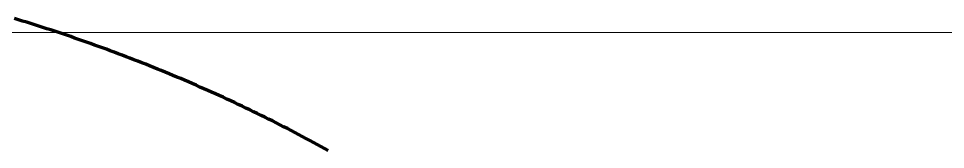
# Model space of a CAD drawing. Header units: millimetres. Extents: x 0 to 420, y 0 to 297.
# Drawn here: x 169.95 to 195.05, y 224 to 227.54 of the extents above; entities that cross this region are included whole.
import ezdxf

# ---------------------------------------------------------------- set-up
doc = ezdxf.new("R2010")
doc.units = ezdxf.units.MM
doc.layers.add('01-VISIBLE', color=7, linetype='CONTINUOUS', lineweight=70)
doc.layers.add('08-FINA', color=5, linetype='CONTINUOUS', lineweight=18)

msp = doc.modelspace()

# ---------------------------------------------------------------- linework, layer by layer
at = {"layer": '01-VISIBLE'}
msp.add_lwpolyline([(178.331, 223.974), (178.231, 224.029), (178.131, 224.084), (178.031, 224.138), (177.931, 224.192), (177.831, 224.246), (177.73, 224.3), (177.63, 224.353), (177.529, 224.406), (177.428, 224.459), (177.327, 224.512), (177.226, 224.564), (177.124, 224.616), (177.023, 224.668), (176.921, 224.719), (176.82, 224.77), (176.718, 224.821), (176.616, 224.872), (176.513, 224.922), (176.411, 224.972), (176.309, 225.022), (176.206, 225.071), (176.103, 225.12), (176, 225.169), (175.897, 225.218), (175.794, 225.266), (175.691, 225.314), (175.588, 225.362), (175.484, 225.41), (175.38, 225.457), (175.277, 225.504), (175.173, 225.551), (175.069, 225.597), (174.965, 225.643), (174.86, 225.689), (174.756, 225.735), (174.651, 225.78), (174.547, 225.825), (174.442, 225.87), (174.337, 225.915), (174.232, 225.959), (174.127, 226.003), (174.022, 226.046), (173.917, 226.09), (173.811, 226.133), (173.706, 226.176), (173.6, 226.219), (173.494, 226.261), (173.389, 226.303), (173.283, 226.345), (173.177, 226.386), (173.07, 226.428), (172.964, 226.469), (172.858, 226.509), (172.751, 226.55), (172.645, 226.59), (172.538, 226.63), (172.431, 226.67), (172.324, 226.709), (172.217, 226.748), (172.11, 226.787), (172.003, 226.825), (171.896, 226.864), (171.788, 226.902), (171.681, 226.94), (171.573, 226.977), (171.466, 227.014), (171.358, 227.051), (171.25, 227.088), (171.142, 227.124), (171.034, 227.161), (170.926, 227.196), (170.818, 227.232), (170.71, 227.267), (170.601, 227.302), (170.493, 227.337), (170.384, 227.372), (170.276, 227.406), (170.167, 227.44), (170.058, 227.474), (169.949, 227.507), (169.84, 227.541)], dxfattribs=at)
at = {"layer": '08-FINA'}
msp.add_line((212.5, 227.16), (161.411, 227.16), dxfattribs=at)

doc.saveas('drawing.dxf')
